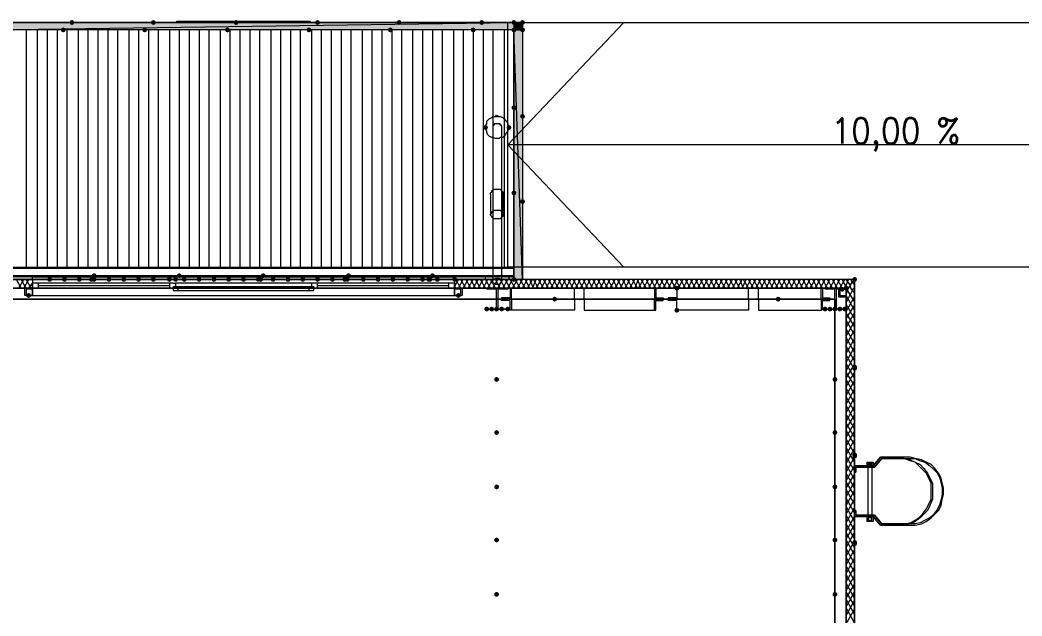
# Model space of a CAD drawing. Header units: millimetres. Extents: x 0 to 420, y 0 to 297.
# Drawn here: x 366.01 to 400.37, y 211.01 to 231.44 of the extents above; entities that cross this region are included whole.
import ezdxf

# ---------------------------------------------------------------- set-up
doc = ezdxf.new("R2010")
doc.units = ezdxf.units.MM
doc.styles.get("Standard").update_dxf_attribs({"font": 'STANDARD'})

msp = doc.modelspace()

# ---------------------------------------------------------------- hatches: boundary and pattern name
h = msp.add_hatch(color=7)
h.paths.add_polyline_path([(382.947333, 231.097667), (364.998, 231.097667), (382.947333, 231.351667)], flags=0)
h.paths.add_polyline_path([(364.998, 231.097667), (382.947333, 231.351667), (364.998, 231.351667)], flags=0)
for color, points in [(254, [(367.876667, 231.351667), (367.851796, 231.291871), (367.792, 231.267), (367.732204, 231.291871), (367.707333, 231.351667), (367.732204, 231.411462), (367.792, 231.436333), (367.851796, 231.411463)]), (254, [(370.670667, 231.351667), (370.645796, 231.291871), (370.586, 231.267), (370.526204, 231.291871), (370.501333, 231.351667), (370.526204, 231.411462), (370.586, 231.436333), (370.645796, 231.411463)]), (254, [(373.507, 231.351667), (373.482129, 231.291871), (373.422333, 231.267), (373.362538, 231.291871), (373.337667, 231.351667), (373.362537, 231.411462), (373.422333, 231.436333), (373.482129, 231.411463)]), (254, [(376.301, 231.351667), (376.276129, 231.291871), (376.216333, 231.267), (376.156538, 231.291871), (376.131667, 231.351667), (376.156537, 231.411462), (376.216333, 231.436333), (376.276129, 231.411463)]), (254, [(379.095, 231.351667), (379.070129, 231.291871), (379.010333, 231.267), (378.950538, 231.291871), (378.925667, 231.351667), (378.950537, 231.411462), (379.010333, 231.436333), (379.070129, 231.411463)]), (254, [(381.931333, 231.351667), (381.906462, 231.291871), (381.846667, 231.267), (381.786871, 231.291871), (381.762, 231.351667), (381.786871, 231.411462), (381.846667, 231.436333), (381.906462, 231.411463)]), (254, [(383.032, 231.351667), (383.007129, 231.291871), (382.947333, 231.267), (382.887538, 231.291871), (382.862667, 231.351667), (382.887537, 231.411462), (382.947333, 231.436333), (383.007129, 231.411463)]), (7, [(382.947333, 231.097667), (383.243667, 231.097667), (383.243667, 231.351667)]), (7, [(382.947333, 231.351667), (382.947333, 231.097667), (383.243667, 231.351667)]), (254, [(383.328333, 231.351667), (383.303463, 231.291871), (383.243667, 231.267), (383.183871, 231.291871), (383.159, 231.351667), (383.183871, 231.411462), (383.243667, 231.436333), (383.303462, 231.411463)]), (254, [(383.328333, 231.351667), (383.303463, 231.291871), (383.243667, 231.267), (383.183871, 231.291871), (383.159, 231.351667), (383.183871, 231.411462), (383.243667, 231.436333), (383.303462, 231.411463)]), (254, [(367.580333, 231.097667), (367.555462, 231.037871), (367.495667, 231.013), (367.435871, 231.037871), (367.411, 231.097667), (367.435871, 231.157462), (367.495667, 231.182333), (367.555462, 231.157463)]), (254, [(370.374333, 231.097667), (370.349462, 231.037871), (370.289667, 231.013), (370.229871, 231.037871), (370.205, 231.097667), (370.229871, 231.157462), (370.289667, 231.182333), (370.349462, 231.157463)]), (254, [(373.210667, 231.097667), (373.185796, 231.037871), (373.126, 231.013), (373.066204, 231.037871), (373.041333, 231.097667), (373.066204, 231.157462), (373.126, 231.182333), (373.185796, 231.157463)]), (254, [(376.004667, 231.097667), (375.979796, 231.037871), (375.92, 231.013), (375.860204, 231.037871), (375.835333, 231.097667), (375.860204, 231.157462), (375.92, 231.182333), (375.979796, 231.157463)]), (254, [(378.798667, 231.097667), (378.773796, 231.037871), (378.714, 231.013), (378.654204, 231.037871), (378.629333, 231.097667), (378.654204, 231.157462), (378.714, 231.182333), (378.773796, 231.157463)]), (254, [(381.635, 231.097667), (381.610129, 231.037871), (381.550333, 231.013), (381.490537, 231.037871), (381.465667, 231.097667), (381.490537, 231.157462), (381.550333, 231.182333), (381.610129, 231.157463)]), (254, [(383.032, 231.097667), (383.007129, 231.037871), (382.947333, 231.013), (382.887538, 231.037871), (382.862667, 231.097667), (382.887537, 231.157462), (382.947333, 231.182333), (383.007129, 231.157463)]), (254, [(383.032, 231.097667), (383.007129, 231.037871), (382.947333, 231.013), (382.887538, 231.037871), (382.862667, 231.097667), (382.887537, 231.157462), (382.947333, 231.182333), (383.007129, 231.157463)]), (254, [(383.032, 231.097667), (383.007129, 231.037871), (382.947333, 231.013), (382.887538, 231.037871), (382.862667, 231.097667), (382.887537, 231.157462), (382.947333, 231.182333), (383.007129, 231.157463)]), (254, [(383.328333, 231.097667), (383.303463, 231.037871), (383.243667, 231.013), (383.183871, 231.037871), (383.159, 231.097667), (383.183871, 231.157462), (383.243667, 231.182333), (383.303462, 231.157463)]), (254, [(383.328333, 231.097667), (383.303463, 231.037871), (383.243667, 231.013), (383.183871, 231.037871), (383.159, 231.097667), (383.183871, 231.157462), (383.243667, 231.182333), (383.303462, 231.157463)]), (254, [(383.328333, 231.097667), (383.303463, 231.037871), (383.243667, 231.013), (383.183871, 231.037871), (383.159, 231.097667), (383.183871, 231.157462), (383.243667, 231.182333), (383.303462, 231.157463)]), (254, [(383.032, 228.430667), (383.007129, 228.370871), (382.947333, 228.346), (382.887538, 228.370871), (382.862667, 228.430667), (382.887537, 228.490462), (382.947333, 228.515333), (383.007129, 228.490463)]), (254, [(383.328333, 228.134333), (383.303463, 228.074537), (383.243667, 228.049667), (383.183871, 228.074537), (383.159, 228.134333), (383.183871, 228.194129), (383.243667, 228.219), (383.303462, 228.194129)]), (7, [(382.058333, 227.753333), (382.033462, 227.693537), (381.973667, 227.668667), (381.913871, 227.693537), (381.889, 227.753333), (381.913871, 227.813129), (381.973667, 227.838), (382.033462, 227.813129)]), (7, [(382.862667, 227.753333), (382.837796, 227.693537), (382.778, 227.668667), (382.718204, 227.693537), (382.693333, 227.753333), (382.718204, 227.813129), (382.778, 227.838), (382.837796, 227.813129)]), (254, [(383.032, 225.509667), (383.007129, 225.449871), (382.947333, 225.425), (382.887538, 225.449871), (382.862667, 225.509667), (382.887537, 225.569462), (382.947333, 225.594333), (383.007129, 225.569463)]), (254, [(383.328333, 225.213333), (383.303463, 225.153537), (383.243667, 225.128667), (383.183871, 225.153537), (383.159, 225.213333), (383.183871, 225.273129), (383.243667, 225.298), (383.303462, 225.273129)]), (7, [(367.114667, 222.546333), (367.089796, 222.486537), (367.03, 222.461667), (366.970204, 222.486537), (366.945333, 222.546333), (366.970204, 222.606129), (367.03, 222.631), (367.089796, 222.606129)]), (7, [(367.622667, 222.546333), (367.597796, 222.486537), (367.538, 222.461667), (367.478204, 222.486537), (367.453333, 222.546333), (367.478204, 222.606129), (367.538, 222.631), (367.597796, 222.606129)]), (7, [(368.130667, 222.546333), (368.105796, 222.486537), (368.046, 222.461667), (367.986204, 222.486537), (367.961333, 222.546333), (367.986204, 222.606129), (368.046, 222.631), (368.105796, 222.606129)]), (254, [(368.554, 222.546333), (368.529129, 222.486537), (368.469333, 222.461667), (368.409537, 222.486537), (368.384667, 222.546333), (368.409537, 222.606129), (368.469333, 222.631), (368.529129, 222.606129)]), (254, [(368.554, 222.546333), (368.529129, 222.486537), (368.469333, 222.461667), (368.409537, 222.486537), (368.384667, 222.546333), (368.409537, 222.606129), (368.469333, 222.631), (368.529129, 222.606129)]), (254, [(368.554, 222.546333), (368.529129, 222.486537), (368.469333, 222.461667), (368.409537, 222.486537), (368.384667, 222.546333), (368.409537, 222.606129), (368.469333, 222.631), (368.529129, 222.606129)]), (254, [(368.638667, 222.673333), (368.613796, 222.613537), (368.554, 222.588667), (368.494204, 222.613537), (368.469333, 222.673333), (368.494204, 222.733129), (368.554, 222.758), (368.613796, 222.733129)]), (7, [(368.638667, 222.546333), (368.613796, 222.486537), (368.554, 222.461667), (368.494204, 222.486537), (368.469333, 222.546333), (368.494204, 222.606129), (368.554, 222.631), (368.613796, 222.606129)]), (7, [(369.146667, 222.546333), (369.121796, 222.486537), (369.062, 222.461667), (369.002204, 222.486537), (368.977333, 222.546333), (369.002204, 222.606129), (369.062, 222.631), (369.121796, 222.606129)]), (7, [(369.654667, 222.546333), (369.629796, 222.486537), (369.57, 222.461667), (369.510204, 222.486537), (369.485333, 222.546333), (369.510204, 222.606129), (369.57, 222.631), (369.629796, 222.606129)]), (7, [(370.162667, 222.546333), (370.137796, 222.486537), (370.078, 222.461667), (370.018204, 222.486537), (369.993333, 222.546333), (370.018204, 222.606129), (370.078, 222.631), (370.137796, 222.606129)]), (7, [(370.670667, 222.546333), (370.645796, 222.486537), (370.586, 222.461667), (370.526204, 222.486537), (370.501333, 222.546333), (370.526204, 222.606129), (370.586, 222.631), (370.645796, 222.606129)]), (7, [(371.221, 222.546333), (371.196129, 222.486537), (371.136333, 222.461667), (371.076537, 222.486537), (371.051667, 222.546333), (371.076537, 222.606129), (371.136333, 222.631), (371.196129, 222.606129)]), (254, [(371.432667, 222.546333), (371.407796, 222.486537), (371.348, 222.461667), (371.288204, 222.486537), (371.263333, 222.546333), (371.288204, 222.606129), (371.348, 222.631), (371.407796, 222.606129)]), (254, [(371.432667, 222.546333), (371.407796, 222.486537), (371.348, 222.461667), (371.288204, 222.486537), (371.263333, 222.546333), (371.288204, 222.606129), (371.348, 222.631), (371.407796, 222.606129)]), (254, [(371.432667, 222.546333), (371.407796, 222.486537), (371.348, 222.461667), (371.288204, 222.486537), (371.263333, 222.546333), (371.288204, 222.606129), (371.348, 222.631), (371.407796, 222.606129)]), (254, [(371.559667, 222.673333), (371.534796, 222.613537), (371.475, 222.588667), (371.415204, 222.613537), (371.390333, 222.673333), (371.415204, 222.733129), (371.475, 222.758), (371.534796, 222.733129)]), (7, [(371.729, 222.546333), (371.704129, 222.486537), (371.644333, 222.461667), (371.584538, 222.486537), (371.559667, 222.546333), (371.584537, 222.606129), (371.644333, 222.631), (371.704129, 222.606129)]), (7, [(372.237, 222.546333), (372.212129, 222.486537), (372.152333, 222.461667), (372.092538, 222.486537), (372.067667, 222.546333), (372.092537, 222.606129), (372.152333, 222.631), (372.212129, 222.606129)]), (7, [(372.745, 222.546333), (372.720129, 222.486537), (372.660333, 222.461667), (372.600537, 222.486537), (372.575667, 222.546333), (372.600537, 222.606129), (372.660333, 222.631), (372.720129, 222.606129)]), (7, [(373.253, 222.546333), (373.228129, 222.486537), (373.168333, 222.461667), (373.108538, 222.486537), (373.083667, 222.546333), (373.108537, 222.606129), (373.168333, 222.631), (373.228129, 222.606129)]), (7, [(373.761, 222.546333), (373.736129, 222.486537), (373.676333, 222.461667), (373.616537, 222.486537), (373.591667, 222.546333), (373.616537, 222.606129), (373.676333, 222.631), (373.736129, 222.606129)]), (7, [(374.269, 222.546333), (374.244129, 222.486537), (374.184333, 222.461667), (374.124537, 222.486537), (374.099667, 222.546333), (374.124537, 222.606129), (374.184333, 222.631), (374.244129, 222.606129)]), (254, [(374.353667, 222.546333), (374.328796, 222.486537), (374.269, 222.461667), (374.209204, 222.486537), (374.184333, 222.546333), (374.209204, 222.606129), (374.269, 222.631), (374.328796, 222.606129)]), (254, [(374.353667, 222.546333), (374.328796, 222.486537), (374.269, 222.461667), (374.209204, 222.486537), (374.184333, 222.546333), (374.209204, 222.606129), (374.269, 222.631), (374.328796, 222.606129)]), (254, [(374.353667, 222.546333), (374.328796, 222.486537), (374.269, 222.461667), (374.209204, 222.486537), (374.184333, 222.546333), (374.209204, 222.606129), (374.269, 222.631), (374.328796, 222.606129)]), (254, [(374.438333, 222.673333), (374.413462, 222.613537), (374.353667, 222.588667), (374.293871, 222.613537), (374.269, 222.673333), (374.293871, 222.733129), (374.353667, 222.758), (374.413462, 222.733129)]), (7, [(374.777, 222.546333), (374.752129, 222.486537), (374.692333, 222.461667), (374.632538, 222.486537), (374.607667, 222.546333), (374.632537, 222.606129), (374.692333, 222.631), (374.752129, 222.606129)]), (7, [(375.285, 222.546333), (375.260129, 222.486537), (375.200333, 222.461667), (375.140538, 222.486537), (375.115667, 222.546333), (375.140537, 222.606129), (375.200333, 222.631), (375.260129, 222.606129)]), (7, [(375.793, 222.546333), (375.768129, 222.486537), (375.708333, 222.461667), (375.648537, 222.486537), (375.623667, 222.546333), (375.648537, 222.606129), (375.708333, 222.631), (375.768129, 222.606129)]), (7, [(376.301, 222.546333), (376.276129, 222.486537), (376.216333, 222.461667), (376.156538, 222.486537), (376.131667, 222.546333), (376.156537, 222.606129), (376.216333, 222.631), (376.276129, 222.606129)]), (7, [(376.809, 222.546333), (376.784129, 222.486537), (376.724333, 222.461667), (376.664537, 222.486537), (376.639667, 222.546333), (376.664537, 222.606129), (376.724333, 222.631), (376.784129, 222.606129)]), (254, [(377.232333, 222.546333), (377.207462, 222.486537), (377.147667, 222.461667), (377.087871, 222.486537), (377.063, 222.546333), (377.087871, 222.606129), (377.147667, 222.631), (377.207462, 222.606129)]), (254, [(377.232333, 222.546333), (377.207462, 222.486537), (377.147667, 222.461667), (377.087871, 222.486537), (377.063, 222.546333), (377.087871, 222.606129), (377.147667, 222.631), (377.207462, 222.606129)]), (254, [(377.232333, 222.546333), (377.207462, 222.486537), (377.147667, 222.461667), (377.087871, 222.486537), (377.063, 222.546333), (377.087871, 222.606129), (377.147667, 222.631), (377.207462, 222.606129)]), (7, [(377.317, 222.546333), (377.292129, 222.486537), (377.232333, 222.461667), (377.172537, 222.486537), (377.147667, 222.546333), (377.172537, 222.606129), (377.232333, 222.631), (377.292129, 222.606129)]), (254, [(377.359333, 222.673333), (377.334462, 222.613537), (377.274667, 222.588667), (377.214871, 222.613537), (377.19, 222.673333), (377.214871, 222.733129), (377.274667, 222.758), (377.334462, 222.733129)]), (7, [(377.867333, 222.546333), (377.842462, 222.486537), (377.782667, 222.461667), (377.722871, 222.486537), (377.698, 222.546333), (377.722871, 222.606129), (377.782667, 222.631), (377.842462, 222.606129)]), (7, [(378.375333, 222.546333), (378.350462, 222.486537), (378.290667, 222.461667), (378.230871, 222.486537), (378.206, 222.546333), (378.230871, 222.606129), (378.290667, 222.631), (378.350462, 222.606129)]), (7, [(378.883333, 222.546333), (378.858462, 222.486537), (378.798667, 222.461667), (378.738871, 222.486537), (378.714, 222.546333), (378.738871, 222.606129), (378.798667, 222.631), (378.858462, 222.606129)]), (7, [(379.391333, 222.546333), (379.366463, 222.486537), (379.306667, 222.461667), (379.246871, 222.486537), (379.222, 222.546333), (379.246871, 222.606129), (379.306667, 222.631), (379.366462, 222.606129)]), (7, [(379.899333, 222.546333), (379.874462, 222.486537), (379.814667, 222.461667), (379.754871, 222.486537), (379.73, 222.546333), (379.754871, 222.606129), (379.814667, 222.631), (379.874462, 222.606129)]), (254, [(380.111, 222.546333), (380.086129, 222.486537), (380.026333, 222.461667), (379.966537, 222.486537), (379.941667, 222.546333), (379.966537, 222.606129), (380.026333, 222.631), (380.086129, 222.606129)]), (254, [(380.111, 222.546333), (380.086129, 222.486537), (380.026333, 222.461667), (379.966537, 222.486537), (379.941667, 222.546333), (379.966537, 222.606129), (380.026333, 222.631), (380.086129, 222.606129)]), (254, [(380.153333, 222.546333), (380.128462, 222.486537), (380.068667, 222.461667), (380.008871, 222.486537), (379.984, 222.546333), (380.008871, 222.606129), (380.068667, 222.631), (380.128462, 222.606129)]), (254, [(380.238, 222.673333), (380.213129, 222.613537), (380.153333, 222.588667), (380.093538, 222.613537), (380.068667, 222.673333), (380.093537, 222.733129), (380.153333, 222.758), (380.213129, 222.733129)]), (7, [(380.407333, 222.546333), (380.382462, 222.486537), (380.322667, 222.461667), (380.262871, 222.486537), (380.238, 222.546333), (380.262871, 222.606129), (380.322667, 222.631), (380.382462, 222.606129)]), (7, [(381, 222.546333), (380.975129, 222.486537), (380.915333, 222.461667), (380.855537, 222.486537), (380.830667, 222.546333), (380.855537, 222.606129), (380.915333, 222.631), (380.975129, 222.606129)]), (254, [(383.032, 222.546333), (383.007129, 222.486537), (382.947333, 222.461667), (382.887538, 222.486537), (382.862667, 222.546333), (382.887537, 222.606129), (382.947333, 222.631), (383.007129, 222.606129)]), (254, [(383.032, 222.546333), (383.007129, 222.486537), (382.947333, 222.461667), (382.887538, 222.486537), (382.862667, 222.546333), (382.887537, 222.606129), (382.947333, 222.631), (383.007129, 222.606129)]), (254, [(383.032, 222.546333), (383.007129, 222.486537), (382.947333, 222.461667), (382.887538, 222.486537), (382.862667, 222.546333), (382.887537, 222.606129), (382.947333, 222.631), (383.007129, 222.606129)]), (254, [(383.032, 222.546333), (383.007129, 222.486537), (382.947333, 222.461667), (382.887538, 222.486537), (382.862667, 222.546333), (382.887537, 222.606129), (382.947333, 222.631), (383.007129, 222.606129)]), (254, [(383.032, 222.546333), (383.007129, 222.486537), (382.947333, 222.461667), (382.887538, 222.486537), (382.862667, 222.546333), (382.887537, 222.606129), (382.947333, 222.631), (383.007129, 222.606129)]), (254, [(394.716, 222.546333), (394.691129, 222.486537), (394.631333, 222.461667), (394.571537, 222.486537), (394.546667, 222.546333), (394.571537, 222.606129), (394.631333, 222.631), (394.691129, 222.606129)]), (7, [(388.62, 222.25), (388.595129, 222.190204), (388.535333, 222.165333), (388.475537, 222.190204), (388.450667, 222.25), (388.475537, 222.309796), (388.535333, 222.334667), (388.595129, 222.309796)]), (7, [(394.292667, 222.207667), (394.267796, 222.147871), (394.208, 222.123), (394.148204, 222.147871), (394.123333, 222.207667), (394.148204, 222.267462), (394.208, 222.292333), (394.267796, 222.267463)]), (7, [(394.419667, 222.25), (394.394796, 222.190204), (394.335, 222.165333), (394.275204, 222.190204), (394.250333, 222.25), (394.275204, 222.309796), (394.335, 222.334667), (394.394796, 222.309796)]), (7, [(366.395, 221.996), (366.370129, 221.936204), (366.310333, 221.911333), (366.250538, 221.936204), (366.225667, 221.996), (366.250537, 222.055796), (366.310333, 222.080667), (366.370129, 222.055796)]), (7, [(381.127, 221.996), (381.102129, 221.936204), (381.042333, 221.911333), (380.982538, 221.936204), (380.957667, 221.996), (380.982537, 222.055796), (381.042333, 222.080667), (381.102129, 222.055796)]), (7, [(384.429, 221.869), (384.404129, 221.809204), (384.344333, 221.784333), (384.284537, 221.809204), (384.259667, 221.869), (384.284537, 221.928796), (384.344333, 221.953667), (384.404129, 221.928796)]), (7, [(392.091333, 221.869), (392.066462, 221.809204), (392.006667, 221.784333), (391.946871, 221.809204), (391.922, 221.869), (391.946871, 221.928796), (392.006667, 221.953667), (392.066462, 221.928796)]), (7, [(382.100667, 221.530333), (382.075796, 221.470537), (382.016, 221.445667), (381.956204, 221.470537), (381.931333, 221.530333), (381.956204, 221.590129), (382.016, 221.615), (382.075796, 221.590129)]), (7, [(382.27, 221.530333), (382.245129, 221.470537), (382.185333, 221.445667), (382.125538, 221.470537), (382.100667, 221.530333), (382.125537, 221.590129), (382.185333, 221.615), (382.245129, 221.590129)]), (7, [(382.439333, 221.530333), (382.414462, 221.470537), (382.354667, 221.445667), (382.294871, 221.470537), (382.27, 221.530333), (382.294871, 221.590129), (382.354667, 221.615), (382.414462, 221.590129)]), (7, [(382.608667, 221.530333), (382.583796, 221.470537), (382.524, 221.445667), (382.464204, 221.470537), (382.439333, 221.530333), (382.464204, 221.590129), (382.524, 221.615), (382.583796, 221.590129)]), (7, [(382.820333, 221.530333), (382.795462, 221.470537), (382.735667, 221.445667), (382.675871, 221.470537), (382.651, 221.530333), (382.675871, 221.590129), (382.735667, 221.615), (382.795462, 221.590129)]), (7, [(393.7, 221.530333), (393.675129, 221.470537), (393.615333, 221.445667), (393.555538, 221.470537), (393.530667, 221.530333), (393.555537, 221.590129), (393.615333, 221.615), (393.675129, 221.590129)]), (7, [(393.7, 221.530333), (393.675129, 221.470537), (393.615333, 221.445667), (393.555538, 221.470537), (393.530667, 221.530333), (393.555537, 221.590129), (393.615333, 221.615), (393.675129, 221.590129)]), (7, [(393.869333, 221.530333), (393.844462, 221.470537), (393.784667, 221.445667), (393.724871, 221.470537), (393.7, 221.530333), (393.724871, 221.590129), (393.784667, 221.615), (393.844462, 221.590129)]), (7, [(393.869333, 221.530333), (393.844462, 221.470537), (393.784667, 221.445667), (393.724871, 221.470537), (393.7, 221.530333), (393.724871, 221.590129), (393.784667, 221.615), (393.844462, 221.590129)]), (7, [(394.038667, 221.530333), (394.013796, 221.470537), (393.954, 221.445667), (393.894204, 221.470537), (393.869333, 221.530333), (393.894204, 221.590129), (393.954, 221.615), (394.013796, 221.590129)]), (7, [(394.208, 221.530333), (394.183129, 221.470537), (394.123333, 221.445667), (394.063538, 221.470537), (394.038667, 221.530333), (394.063537, 221.590129), (394.123333, 221.615), (394.183129, 221.590129)]), (7, [(394.208, 221.530333), (394.183129, 221.470537), (394.123333, 221.445667), (394.063538, 221.470537), (394.038667, 221.530333), (394.063537, 221.590129), (394.123333, 221.615), (394.183129, 221.590129)]), (7, [(394.377333, 221.530333), (394.352462, 221.470537), (394.292667, 221.445667), (394.232871, 221.470537), (394.208, 221.530333), (394.232871, 221.590129), (394.292667, 221.615), (394.352462, 221.590129)]), (7, [(394.377333, 221.530333), (394.352462, 221.470537), (394.292667, 221.445667), (394.232871, 221.470537), (394.208, 221.530333), (394.232871, 221.590129), (394.292667, 221.615), (394.352462, 221.590129)]), (7, [(388.62, 221.488), (388.595129, 221.428204), (388.535333, 221.403333), (388.475537, 221.428204), (388.450667, 221.488), (388.475537, 221.547796), (388.535333, 221.572667), (388.595129, 221.547796)]), (254, [(394.716, 219.540667), (394.691129, 219.480871), (394.631333, 219.456), (394.571537, 219.480871), (394.546667, 219.540667), (394.571537, 219.600462), (394.631333, 219.625333), (394.691129, 219.600463)]), (254, [(394.716, 219.498333), (394.691129, 219.438538), (394.631333, 219.413667), (394.571537, 219.438538), (394.546667, 219.498333), (394.571537, 219.558129), (394.631333, 219.583), (394.691129, 219.558129)]), (7, [(382.439333, 219.117333), (382.414462, 219.057537), (382.354667, 219.032667), (382.294871, 219.057537), (382.27, 219.117333), (382.294871, 219.177129), (382.354667, 219.202), (382.414462, 219.177129)]), (7, [(394.038667, 219.117333), (394.013796, 219.057537), (393.954, 219.032667), (393.894204, 219.057537), (393.869333, 219.117333), (393.894204, 219.177129), (393.954, 219.202), (394.013796, 219.177129)]), (7, [(382.439333, 217.297), (382.414462, 217.237204), (382.354667, 217.212333), (382.294871, 217.237204), (382.27, 217.297), (382.294871, 217.356796), (382.354667, 217.381667), (382.414462, 217.356796)]), (7, [(394.038667, 217.297), (394.013796, 217.237204), (393.954, 217.212333), (393.894204, 217.237204), (393.869333, 217.297), (393.894204, 217.356796), (393.954, 217.381667), (394.013796, 217.356796)]), (254, [(394.716, 216.535), (394.691129, 216.475204), (394.631333, 216.450333), (394.571537, 216.475204), (394.546667, 216.535), (394.571537, 216.594796), (394.631333, 216.619667), (394.691129, 216.594796)]), (254, [(394.716, 216.492667), (394.691129, 216.432871), (394.631333, 216.408), (394.571537, 216.432871), (394.546667, 216.492667), (394.571537, 216.552462), (394.631333, 216.577333), (394.691129, 216.552463)]), (7, [(382.439333, 215.434333), (382.414462, 215.374537), (382.354667, 215.349667), (382.294871, 215.374537), (382.27, 215.434333), (382.294871, 215.494129), (382.354667, 215.519), (382.414462, 215.494129)]), (7, [(394.038667, 215.434333), (394.013796, 215.374537), (393.954, 215.349667), (393.894204, 215.374537), (393.869333, 215.434333), (393.894204, 215.494129), (393.954, 215.519), (394.013796, 215.494129)]), (7, [(382.439333, 213.614), (382.414462, 213.554204), (382.354667, 213.529333), (382.294871, 213.554204), (382.27, 213.614), (382.294871, 213.673796), (382.354667, 213.698667), (382.414462, 213.673796)]), (7, [(394.038667, 213.614), (394.013796, 213.554204), (393.954, 213.529333), (393.894204, 213.554204), (393.869333, 213.614), (393.894204, 213.673796), (393.954, 213.698667), (394.013796, 213.673796)]), (254, [(394.716, 213.529333), (394.691129, 213.469538), (394.631333, 213.444667), (394.571537, 213.469538), (394.546667, 213.529333), (394.571537, 213.589129), (394.631333, 213.614), (394.691129, 213.589129)]), (254, [(394.716, 213.487), (394.691129, 213.427204), (394.631333, 213.402333), (394.571537, 213.427204), (394.546667, 213.487), (394.571537, 213.546796), (394.631333, 213.571667), (394.691129, 213.546796)]), (7, [(382.439333, 211.751333), (382.414462, 211.691537), (382.354667, 211.666667), (382.294871, 211.691537), (382.27, 211.751333), (382.294871, 211.811129), (382.354667, 211.836), (382.414462, 211.811129)]), (7, [(394.038667, 211.751333), (394.013796, 211.691537), (393.954, 211.666667), (393.894204, 211.691537), (393.869333, 211.751333), (393.894204, 211.811129), (393.954, 211.836), (394.013796, 211.811129)])]:
    msp.add_hatch(color=color).paths.add_polyline_path(points, flags=0)
h = msp.add_hatch(color=7)
h.paths.add_polyline_path([(383.243667, 231.097667), (383.243667, 222.546333), (382.947333, 231.097667)], flags=0)
h.paths.add_polyline_path([(383.243667, 222.546333), (382.947333, 231.097667), (382.947333, 222.546333)], flags=0)
h = msp.add_hatch(color=7)
h.paths.add_polyline_path([(120.904, 222.673333), (382.947333, 222.673333), (120.904, 222.546333)], flags=0)
h.paths.add_polyline_path([(382.947333, 222.673333), (120.904, 222.546333), (382.947333, 222.546333)], flags=0)
h = msp.add_hatch(color=7)
h.paths.add_polyline_path([(394.631333, 222.546333), (394.631333, 204.512333)], flags=0)
h.paths.add_polyline_path([(394.631333, 204.512333), (394.631333, 222.546333)], flags=0)

# ---------------------------------------------------------------- linework, layer by layer
at = {"color": 7, "lineweight": 0}
for points in [[(382.947333, 231.351667), (364.998, 231.351667)], [(371.390333, 231.351667), (371.390333, 231.394), (375.962333, 231.394)], [(408.813, 222.969667), (382.735667, 222.969667), (382.735667, 231.351667), (408.813, 231.351667)], [(382.735667, 227.160667), (386.715, 231.351667)], [(382.947333, 231.097667), (382.947333, 222.546333)], [(381.973667, 227.753333), (381.973667, 227.838), (382.016, 227.880333), (382.016, 227.965), (382.058333, 228.007333), (382.100667, 228.049667), (382.185333, 228.092), (382.227667, 228.134333), (382.312333, 228.134333), (382.354667, 228.176667), (382.439333, 228.134333), (382.481667, 228.134333), (382.566333, 228.092), (382.608667, 228.049667), (382.651, 228.007333), (382.693333, 227.965), (382.735667, 227.880333), (382.735667, 227.838), (382.778, 227.753333)], [(382.524, 227.795667), (382.524, 227.838), (382.481667, 227.838), (382.481667, 227.880333), (382.439333, 227.880333), (382.397, 227.880333), (382.354667, 227.880333), (382.312333, 227.880333), (382.27, 227.880333), (382.27, 227.838), (382.227667, 227.838), (382.227667, 227.795667)], [(382.227667, 227.795667), (382.227667, 222.504)], [(382.524, 227.795667), (382.524, 222.504)], [(408.813, 227.160667), (382.735667, 227.160667), (386.715, 222.969667)], [(382.143, 225.467333), (382.143, 225.509667), (382.185333, 225.552), (382.185333, 225.594333), (382.227667, 225.594333), (382.27, 225.636667), (382.312333, 225.636667), (382.354667, 225.636667), (382.397, 225.636667), (382.439333, 225.636667), (382.481667, 225.636667), (382.524, 225.594333), (382.566333, 225.552), (382.566333, 225.509667), (382.566333, 225.467333)], [(382.143, 225.467333), (382.143, 224.747667)], [(382.566333, 225.467333), (382.566333, 224.747667)], [(366.437333, 222.546333), (366.437333, 222.631), (380.915333, 222.631), (380.915333, 222.546333)], [(382.778, 222.631), (382.735667, 222.631), (382.693333, 222.631), (382.651, 222.631), (382.608667, 222.631), (382.566333, 222.631), (382.481667, 222.631), (382.439333, 222.631), (382.354667, 222.631), (382.312333, 222.631), (382.227667, 222.631), (382.185333, 222.631), (382.100667, 222.631), (382.058333, 222.631), (382.016, 222.631), (381.973667, 222.631)], [(382.778, 222.631), (382.778, 222.546333), (382.735667, 222.546333), (382.693333, 222.546333), (382.651, 222.546333), (382.608667, 222.546333), (382.566333, 222.546333), (382.481667, 222.546333), (382.439333, 222.546333), (382.354667, 222.546333), (382.312333, 222.546333), (382.227667, 222.546333), (382.185333, 222.546333), (382.100667, 222.546333), (382.058333, 222.546333), (382.016, 222.546333), (381.973667, 222.546333), (381.973667, 222.631)], [(120.904, 222.546333), (382.947333, 222.546333), (120.904, 222.546333), (382.947333, 222.546333)], [(120.904, 222.546333), (382.947333, 222.546333)], [(120.904, 222.546333), (382.947333, 222.546333)], [(366.437333, 222.546333), (363.516333, 222.546333)], [(366.056333, 222.25), (365.887, 222.546333)], [(365.971667, 222.25), (366.141, 222.546333)], [(366.225667, 222.25), (366.056333, 222.546333)], [(366.141, 222.25), (366.310333, 222.546333)], [(366.395, 222.25), (366.225667, 222.546333)], [(366.310333, 222.25), (366.437333, 222.419333)], [(366.437333, 222.504), (366.395, 222.546333)], [(366.437333, 222.546333), (366.437333, 222.419333), (366.437333, 222.25)], [(366.437333, 222.546333), (366.437333, 222.419333)], [(366.437333, 222.25), (366.649, 222.25), (366.649, 222.419333), (366.437333, 222.419333)], [(371.136333, 222.419333), (366.649, 222.419333)], [(366.649, 222.334667), (371.136333, 222.334667)], [(371.263333, 222.419333), (371.136333, 222.419333), (371.136333, 222.25), (371.263333, 222.25)], [(371.263333, 222.419333), (371.348, 222.419333), (371.348, 222.292333), (371.263333, 222.292333), (371.263333, 222.25)], [(376.004667, 222.419333), (371.348, 222.419333)], [(375.92, 222.292333), (371.432667, 222.292333)], [(376.089333, 222.419333), (376.004667, 222.419333), (376.004667, 222.292333), (376.089333, 222.292333), (376.089333, 222.25)], [(376.089333, 222.25), (376.216333, 222.25), (376.216333, 222.419333), (376.089333, 222.419333)], [(380.703667, 222.419333), (376.216333, 222.419333)], [(376.216333, 222.334667), (380.703667, 222.334667)], [(380.915333, 222.419333), (380.703667, 222.419333), (380.703667, 222.25), (380.915333, 222.25)], [(380.915333, 222.292333), (381.042333, 222.546333)], [(380.915333, 222.546333), (380.915333, 222.419333), (380.915333, 222.25)], [(380.915333, 222.546333), (380.915333, 222.419333)], [(394.335, 222.546333), (380.915333, 222.546333)], [(380.957667, 222.25), (380.915333, 222.334667)], [(381.127, 222.25), (380.957667, 222.546333)], [(381.042333, 222.25), (381.211667, 222.546333)], [(381.296333, 222.25), (381.127, 222.546333)], [(381.211667, 222.25), (381.381, 222.546333)], [(381.465667, 222.25), (381.296333, 222.546333)], [(381.381, 222.25), (381.550333, 222.546333)], [(381.635, 222.25), (381.465667, 222.546333)], [(381.550333, 222.25), (381.719667, 222.546333)], [(381.804333, 222.25), (381.635, 222.546333)], [(381.719667, 222.25), (381.889, 222.546333)], [(381.973667, 222.25), (381.804333, 222.546333)], [(381.889, 222.25), (382.058333, 222.546333)], [(382.143, 222.25), (381.973667, 222.546333)], [(382.058333, 222.25), (382.227667, 222.546333)], [(382.312333, 222.25), (382.143, 222.546333)], [(382.227667, 222.25), (382.397, 222.546333)], [(382.481667, 222.25), (382.312333, 222.546333)], [(382.397, 222.25), (382.566333, 222.546333)], [(382.651, 222.25), (382.481667, 222.546333)], [(382.566333, 222.25), (382.735667, 222.546333)], [(382.820333, 222.25), (382.651, 222.546333)], [(382.735667, 222.25), (382.905, 222.546333)], [(382.989667, 222.25), (382.820333, 222.546333)], [(382.905, 222.25), (383.074333, 222.546333)], [(383.159, 222.25), (382.989667, 222.546333)], [(383.074333, 222.25), (383.243667, 222.546333)], [(383.328333, 222.25), (383.159, 222.546333)], [(383.243667, 222.25), (383.413, 222.546333)], [(383.497667, 222.25), (383.328333, 222.546333)], [(383.413, 222.25), (383.582333, 222.546333)], [(383.624667, 222.25), (383.497667, 222.546333)], [(383.582333, 222.25), (383.709333, 222.546333)], [(383.794, 222.25), (383.624667, 222.546333)], [(383.709333, 222.25), (383.878667, 222.546333)], [(383.963333, 222.25), (383.794, 222.546333)], [(383.878667, 222.25), (384.048, 222.546333)], [(384.132667, 222.25), (383.963333, 222.546333)], [(384.048, 222.25), (384.217333, 222.546333)], [(384.302, 222.25), (384.132667, 222.546333)], [(384.217333, 222.25), (384.386667, 222.546333)], [(384.471333, 222.25), (384.302, 222.546333)], [(384.386667, 222.25), (384.556, 222.546333)], [(384.640667, 222.25), (384.471333, 222.546333)], [(384.556, 222.25), (384.725333, 222.546333)], [(384.81, 222.25), (384.640667, 222.546333)], [(384.725333, 222.25), (384.894667, 222.546333)], [(384.979333, 222.25), (384.81, 222.546333)], [(384.894667, 222.25), (385.064, 222.546333)], [(385.148667, 222.25), (384.979333, 222.546333)], [(385.064, 222.25), (385.233333, 222.546333)], [(385.318, 222.25), (385.148667, 222.546333)], [(385.233333, 222.25), (385.402667, 222.546333)], [(385.487333, 222.25), (385.318, 222.546333)], [(385.402667, 222.25), (385.572, 222.546333)], [(385.656667, 222.25), (385.487333, 222.546333)], [(385.572, 222.25), (385.741333, 222.546333)], [(385.826, 222.25), (385.656667, 222.546333)], [(385.741333, 222.25), (385.910667, 222.546333)], [(385.995333, 222.25), (385.826, 222.546333)], [(385.910667, 222.25), (386.08, 222.546333)], [(386.164667, 222.25), (385.995333, 222.546333)], [(386.08, 222.25), (386.249333, 222.546333)], [(386.334, 222.25), (386.164667, 222.546333)], [(386.249333, 222.25), (386.418667, 222.546333)], [(386.503333, 222.25), (386.334, 222.546333)], [(386.418667, 222.25), (386.588, 222.546333)], [(386.672667, 222.25), (386.503333, 222.546333)], [(386.588, 222.25), (386.757333, 222.546333)], [(386.842, 222.25), (386.672667, 222.546333)], [(386.757333, 222.25), (386.926667, 222.546333)], [(387.011333, 222.25), (386.842, 222.546333)], [(386.926667, 222.25), (387.096, 222.546333)], [(387.180667, 222.25), (387.011333, 222.546333)], [(387.096, 222.25), (387.223, 222.546333)], [(387.307667, 222.25), (387.180667, 222.546333)], [(387.223, 222.25), (387.392333, 222.546333)], [(387.477, 222.25), (387.307667, 222.546333)], [(387.392333, 222.25), (387.561667, 222.546333)], [(387.646333, 222.25), (387.477, 222.546333)], [(387.561667, 222.25), (387.731, 222.546333)], [(387.815667, 222.25), (387.646333, 222.546333)], [(387.731, 222.25), (387.900333, 222.546333)], [(387.985, 222.25), (387.815667, 222.546333)], [(387.900333, 222.25), (388.069667, 222.546333)], [(388.154333, 222.25), (387.985, 222.546333)], [(388.069667, 222.25), (388.239, 222.546333)], [(388.323667, 222.25), (388.154333, 222.546333)], [(388.239, 222.25), (388.408333, 222.546333)], [(388.493, 222.25), (388.323667, 222.546333)], [(388.408333, 222.25), (388.577667, 222.546333)], [(388.662333, 222.25), (388.493, 222.546333)], [(388.577667, 222.25), (388.747, 222.546333)], [(388.831667, 222.25), (388.662333, 222.546333)], [(388.747, 222.25), (388.916333, 222.546333)], [(389.001, 222.25), (388.831667, 222.546333)], [(388.916333, 222.25), (389.085667, 222.546333)], [(389.170333, 222.25), (389.001, 222.546333)], [(389.085667, 222.25), (389.255, 222.546333)], [(389.339667, 222.25), (389.170333, 222.546333)], [(389.255, 222.25), (389.424333, 222.546333)], [(389.509, 222.25), (389.339667, 222.546333)], [(389.424333, 222.25), (389.593667, 222.546333)], [(389.678333, 222.25), (389.509, 222.546333)], [(389.593667, 222.25), (389.763, 222.546333)], [(389.847667, 222.25), (389.678333, 222.546333)], [(389.763, 222.25), (389.932333, 222.546333)], [(390.017, 222.25), (389.847667, 222.546333)], [(389.932333, 222.25), (390.101667, 222.546333)], [(390.186333, 222.25), (390.017, 222.546333)], [(390.101667, 222.25), (390.271, 222.546333)], [(390.355667, 222.25), (390.186333, 222.546333)], [(390.271, 222.25), (390.440333, 222.546333)], [(390.525, 222.25), (390.355667, 222.546333)], [(390.440333, 222.25), (390.609667, 222.546333)], [(390.694333, 222.25), (390.525, 222.546333)], [(390.609667, 222.25), (390.779, 222.546333)], [(390.821333, 222.25), (390.694333, 222.546333)], [(390.779, 222.25), (390.906, 222.546333)], [(390.990667, 222.25), (390.821333, 222.546333)], [(390.906, 222.25), (391.075333, 222.546333)], [(391.16, 222.25), (390.990667, 222.546333)], [(391.075333, 222.25), (391.244667, 222.546333)], [(391.329333, 222.25), (391.16, 222.546333)], [(391.244667, 222.25), (391.414, 222.546333)], [(391.498667, 222.25), (391.329333, 222.546333)], [(391.414, 222.25), (391.583333, 222.546333)], [(391.668, 222.25), (391.498667, 222.546333)], [(391.583333, 222.25), (391.752667, 222.546333)], [(391.837333, 222.25), (391.668, 222.546333)], [(391.752667, 222.25), (391.922, 222.546333)], [(392.006667, 222.25), (391.837333, 222.546333)], [(391.922, 222.25), (392.091333, 222.546333)], [(392.176, 222.25), (392.006667, 222.546333)], [(392.091333, 222.25), (392.260667, 222.546333)], [(392.345333, 222.25), (392.176, 222.546333)], [(392.260667, 222.25), (392.43, 222.546333)], [(392.514667, 222.25), (392.345333, 222.546333)], [(392.43, 222.25), (392.599333, 222.546333)], [(392.684, 222.25), (392.514667, 222.546333)], [(392.599333, 222.25), (392.768667, 222.546333)], [(392.853333, 222.25), (392.684, 222.546333)], [(392.768667, 222.25), (392.938, 222.546333)], [(393.022667, 222.25), (392.853333, 222.546333)], [(392.938, 222.25), (393.107333, 222.546333)], [(393.192, 222.25), (393.022667, 222.546333)], [(393.107333, 222.25), (393.276667, 222.546333)], [(393.361333, 222.25), (393.192, 222.546333)], [(393.276667, 222.25), (393.446, 222.546333)], [(393.530667, 222.25), (393.361333, 222.546333)], [(393.446, 222.25), (393.615333, 222.546333)], [(393.7, 222.25), (393.530667, 222.546333)], [(393.615333, 222.25), (393.784667, 222.546333)], [(393.869333, 222.25), (393.7, 222.546333)], [(393.784667, 222.25), (393.954, 222.546333)], [(394.038667, 222.25), (393.869333, 222.546333)], [(393.954, 222.25), (394.123333, 222.546333)], [(394.208, 222.25), (394.038667, 222.546333)], [(394.123333, 222.25), (394.292667, 222.546333)], [(394.335, 222.292333), (394.208, 222.546333)], [(394.292667, 222.25), (394.335, 222.334667)], [(394.335, 222.334667), (394.419667, 222.546333)], [(394.462, 222.377), (394.335, 222.546333)], [(394.631333, 222.546333), (394.335, 222.546333)], [(394.335, 222.25), (394.335, 222.292333)], [(394.419667, 222.25), (394.589, 222.504)], [(394.504333, 222.25), (394.462, 222.377)], [(394.546667, 222.461667), (394.504333, 222.546333)], [(394.631333, 222.377), (394.546667, 222.461667)], [(394.589, 222.504), (394.589, 222.546333)], [(394.631333, 204.512333), (394.631333, 222.546333), (394.631333, 204.512333), (394.631333, 222.546333)], [(394.631333, 105.579333), (394.631333, 222.546333)], [(363.516333, 222.25), (366.437333, 222.25)], [(366.310333, 222.25), (366.310333, 222.207667)], [(373.676333, 222.25), (366.437333, 222.25), (366.437333, 222.123)], [(373.676333, 222.25), (366.437333, 222.25), (366.437333, 222.123)], [(366.437333, 222.25), (380.915333, 222.25)], [(366.437333, 222.123), (366.437333, 221.996), (373.676333, 221.996)], [(366.437333, 222.123), (366.437333, 221.996), (373.676333, 221.996)], [(366.649, 222.25), (371.136333, 222.25)], [(371.432667, 222.25), (375.92, 222.25)], [(371.432667, 222.165333), (375.92, 222.165333)], [(371.432667, 222.165333), (375.92, 222.165333)], [(380.915333, 222.123), (380.915333, 222.25), (373.676333, 222.25)], [(380.915333, 222.123), (380.915333, 222.25), (373.676333, 222.25)], [(373.676333, 221.996), (380.915333, 221.996), (380.915333, 222.123)], [(373.676333, 221.996), (380.915333, 221.996), (380.915333, 222.123)], [(376.216333, 222.25), (380.703667, 222.25)], [(380.915333, 222.25), (394.335, 222.25)], [(381.042333, 222.25), (381.042333, 222.207667)], [(382.016, 222.207667), (382.016, 222.25)], [(382.185333, 222.207667), (382.185333, 222.25)], [(382.354667, 221.530333), (382.354667, 222.25)], [(382.524, 222.207667), (382.524, 222.25)], [(382.862667, 221.869), (382.862667, 222.25), (382.820333, 222.25), (382.820333, 221.953667), (382.820333, 221.911333), (382.778, 221.911333), (382.566333, 221.911333), (382.524, 221.911333), (382.524, 221.869), (382.862667, 221.869), (385.021667, 221.869), (385.021667, 222.25), (382.862667, 222.25)], [(382.735667, 222.207667), (382.735667, 222.25)], [(387.773333, 222.25), (387.815667, 222.25)], [(387.815667, 222.25), (387.815667, 221.953667), (387.815667, 221.911333), (388.069667, 221.911333), (388.069667, 221.869)], [(388.535333, 222.25), (388.535333, 221.953667), (388.535333, 221.911333), (388.493, 221.911333), (388.281333, 221.911333), (388.239, 221.911333), (388.239, 221.869)], [(393.488333, 221.869), (393.488333, 222.25), (393.530667, 222.25), (393.530667, 221.953667), (393.530667, 221.911333), (393.784667, 221.911333), (393.784667, 221.869), (393.488333, 221.869), (391.329333, 221.869), (391.329333, 222.25), (393.488333, 222.25)], [(393.615333, 222.207667), (393.615333, 222.25)], [(393.615333, 222.207667), (393.615333, 222.25)], [(393.784667, 222.207667), (393.784667, 222.25)], [(393.784667, 222.207667), (393.784667, 222.25)], [(393.954, 221.530333), (393.954, 222.25)], [(393.954, 221.530333), (393.954, 222.25)], [(394.123333, 222.207667), (394.123333, 222.25)], [(394.123333, 222.207667), (394.123333, 222.25)], [(394.208, 221.996), (394.208, 221.953667)], [(394.292667, 222.207667), (394.292667, 222.25)], [(394.292667, 222.207667), (394.292667, 222.25)], [(394.335, 222.038333), (394.419667, 222.25)], [(394.335, 221.742), (394.589, 222.25)], [(394.631333, 221.784333), (394.335, 222.25)], [(394.335, 222.25), (394.335, 187.748333)], [(394.631333, 221.488), (394.335, 221.996)], [(394.335, 221.445667), (394.631333, 221.953667)], [(394.631333, 222.080667), (394.504333, 222.25)], [(394.589, 222.25), (394.631333, 222.25)], [(382.862667, 221.869), (382.862667, 221.488), (382.820333, 221.488), (382.820333, 221.530333), (382.820333, 221.784333), (382.820333, 221.826667), (382.778, 221.826667), (382.566333, 221.826667), (382.524, 221.826667), (382.524, 221.869), (382.862667, 221.869), (385.021667, 221.869), (385.021667, 221.488), (382.862667, 221.488)], [(388.069667, 221.869), (387.773333, 221.869)], [(388.069667, 221.869), (387.773333, 221.869)], [(387.815667, 221.488), (387.815667, 221.530333), (387.815667, 221.784333), (387.815667, 221.826667), (388.069667, 221.826667), (388.069667, 221.869)], [(388.239, 221.869), (388.535333, 221.869)], [(388.535333, 221.488), (388.535333, 221.530333), (388.535333, 221.784333), (388.535333, 221.826667), (388.493, 221.826667), (388.281333, 221.826667), (388.239, 221.826667), (388.239, 221.869)], [(388.239, 221.869), (388.535333, 221.869)], [(393.488333, 221.869), (393.488333, 221.488), (393.530667, 221.530333), (393.530667, 221.784333), (393.530667, 221.826667), (393.784667, 221.826667), (393.784667, 221.869), (393.488333, 221.869), (391.329333, 221.869), (391.329333, 221.488), (393.488333, 221.488)], [(394.631333, 221.191667), (394.335, 221.699667)], [(394.335, 221.191667), (394.631333, 221.657333)], [(387.773333, 221.488), (387.815667, 221.488)], [(394.335, 220.895333), (394.631333, 221.403333)], [(394.631333, 220.937667), (394.335, 221.403333)], [(394.631333, 220.641333), (394.335, 221.149333)], [(394.335, 220.599), (394.631333, 221.107)], [(394.631333, 220.345), (394.335, 220.853)], [(394.335, 220.302667), (394.631333, 220.810667)], [(394.631333, 220.048667), (394.335, 220.556667)], [(394.335, 220.006333), (394.631333, 220.514333)], [(394.631333, 219.752333), (394.335, 220.260333)], [(394.335, 219.71), (394.631333, 220.218)], [(394.631333, 219.456), (394.335, 219.964)], [(394.335, 219.413667), (394.631333, 219.921667)], [(394.631333, 219.159667), (394.335, 219.667667)], [(394.335, 219.159667), (394.631333, 219.625333)], [(394.335, 218.863333), (394.631333, 219.371333)], [(394.631333, 218.905667), (394.335, 219.371333)], [(394.631333, 218.609333), (394.335, 219.117333)], [(394.335, 218.567), (394.631333, 219.075)], [(394.631333, 218.313), (394.335, 218.821)], [(394.335, 218.270667), (394.631333, 218.778667)], [(394.631333, 218.016667), (394.335, 218.524667)], [(394.335, 217.974333), (394.631333, 218.482333)], [(394.631333, 217.720333), (394.335, 218.228333)], [(394.335, 217.678), (394.631333, 218.186)], [(394.631333, 217.424), (394.335, 217.932)], [(394.335, 217.424), (394.631333, 217.889667)], [(394.335, 217.127667), (394.631333, 217.635667)], [(394.631333, 217.127667), (394.335, 217.635667)], [(394.631333, 216.873667), (394.335, 217.381667)], [(394.335, 216.831333), (394.631333, 217.339333)], [(394.631333, 216.577333), (394.335, 217.085333)], [(394.335, 216.535), (394.631333, 217.043)], [(394.631333, 216.281), (394.335, 216.789)], [(394.335, 216.238667), (394.631333, 216.746667)], [(394.631333, 215.984667), (394.335, 216.492667)], [(394.335, 215.942333), (394.631333, 216.450333)], [(394.631333, 215.688333), (394.335, 216.196333)], [(394.335, 215.646), (394.631333, 216.154)], [(394.631333, 215.392), (394.335, 215.9)], [(394.335, 215.392), (394.631333, 215.857667)], [(394.335, 215.095667), (394.631333, 215.603667)], [(394.631333, 215.138), (394.335, 215.603667)], [(394.631333, 214.841667), (394.335, 215.349667)], [(394.335, 214.799333), (394.631333, 215.307333)], [(394.631333, 214.545333), (394.335, 215.053333)], [(394.335, 214.503), (394.631333, 215.011)], [(394.631333, 214.249), (394.335, 214.757)], [(394.335, 214.206667), (394.631333, 214.714667)], [(394.631333, 213.952667), (394.335, 214.460667)], [(394.335, 213.910333), (394.631333, 214.418333)], [(394.631333, 213.656333), (394.335, 214.164333)], [(394.335, 213.656333), (394.631333, 214.122)], [(394.335, 213.36), (394.631333, 213.868)], [(394.631333, 213.36), (394.335, 213.868)], [(394.631333, 213.106), (394.335, 213.614)], [(394.335, 213.063667), (394.631333, 213.571667)], [(394.631333, 212.809667), (394.335, 213.317667)], [(394.335, 212.767333), (394.631333, 213.275333)], [(394.631333, 212.513333), (394.335, 213.021333)], [(394.335, 212.471), (394.631333, 212.979)], [(394.631333, 212.217), (394.335, 212.725)], [(394.335, 212.174667), (394.631333, 212.682667)], [(394.631333, 211.920667), (394.335, 212.428667)], [(394.335, 211.878333), (394.631333, 212.386333)], [(394.631333, 211.624333), (394.335, 212.132333)], [(394.335, 211.624333), (394.631333, 212.09)], [(394.335, 211.328), (394.631333, 211.836)], [(394.631333, 211.370333), (394.335, 211.836)], [(394.631333, 211.074), (394.335, 211.582)], [(394.335, 211.031667), (394.631333, 211.539667)], [(394.631333, 210.777667), (394.335, 211.285667)], [(394.335, 210.735333), (394.631333, 211.243333)]]:
    msp.add_lwpolyline(points, dxfattribs=at)
for points in [[(382.947333, 231.097667), (364.998, 231.097667), (382.947333, 231.351667)], [(364.998, 231.097667), (382.947333, 231.351667), (364.998, 231.351667)], [(383.243667, 231.097667), (383.243667, 222.546333), (382.947333, 222.546333), (382.947333, 231.097667), (364.998, 231.097667), (364.998, 231.351667), (383.243667, 231.351667)], [(375.962333, 231.394), (375.962333, 231.351667), (371.390333, 231.351667), (371.390333, 231.394)], [(382.947333, 231.097667), (383.243667, 231.097667), (383.243667, 231.351667)], [(382.947333, 231.351667), (382.947333, 231.097667), (383.243667, 231.351667)], [(382.947333, 230.505), (382.947333, 231.097667), (120.904, 231.097667), (120.904, 230.505), (120.904, 223.52), (120.904, 222.927333), (382.947333, 222.927333), (382.947333, 223.52)], [(383.243667, 231.097667), (383.243667, 222.546333), (382.947333, 231.097667)], [(383.243667, 222.546333), (382.947333, 231.097667), (382.947333, 222.546333)], [(382.439333, 227.372333), (382.354667, 227.372333), (382.312333, 227.372333), (382.227667, 227.414667), (382.185333, 227.414667), (382.100667, 227.457), (382.058333, 227.499333), (382.016, 227.584), (382.016, 227.626333), (381.973667, 227.711), (381.973667, 227.753333), (381.973667, 227.838), (382.016, 227.880333), (382.016, 227.965), (382.058333, 228.007333), (382.100667, 228.049667), (382.185333, 228.092), (382.227667, 228.134333), (382.312333, 228.134333), (382.354667, 228.134333), (382.439333, 228.134333), (382.481667, 228.134333), (382.566333, 228.092), (382.608667, 228.049667), (382.651, 228.007333), (382.693333, 227.965), (382.735667, 227.880333), (382.735667, 227.838), (382.778, 227.753333), (382.735667, 227.711), (382.735667, 227.626333), (382.693333, 227.584), (382.651, 227.499333), (382.608667, 227.457), (382.566333, 227.414667), (382.481667, 227.414667)], [(382.397, 224.620667), (382.354667, 224.620667), (382.312333, 224.620667), (382.27, 224.620667), (382.227667, 224.663), (382.185333, 224.663), (382.185333, 224.705333), (382.143, 224.747667), (382.143, 224.79), (382.185333, 224.832333), (382.185333, 224.874667), (382.227667, 224.874667), (382.27, 224.917), (382.312333, 224.917), (382.354667, 224.917), (382.397, 224.917), (382.439333, 224.917), (382.481667, 224.917), (382.524, 224.874667), (382.566333, 224.832333), (382.566333, 224.79), (382.566333, 224.747667), (382.566333, 224.705333), (382.524, 224.663), (382.481667, 224.620667), (382.439333, 224.620667)], [(382.947333, 222.631), (364.998, 222.631), (364.998, 222.969667), (382.947333, 222.969667)], [(120.904, 222.673333), (382.947333, 222.673333), (120.904, 222.546333)], [(382.947333, 222.673333), (120.904, 222.546333), (382.947333, 222.546333)], [(120.904, 222.673333), (120.904, 222.546333), (382.947333, 222.546333), (382.947333, 222.673333)], [(366.437333, 222.25), (366.437333, 222.419333)], [(371.263333, 222.165333), (371.432667, 222.165333), (371.432667, 222.292333), (371.263333, 222.292333)], [(376.089333, 222.292333), (375.92, 222.292333), (375.92, 222.165333), (376.089333, 222.165333)], [(380.915333, 222.25), (380.915333, 222.419333)], [(382.397, 222.377), (382.354667, 222.377), (382.312333, 222.377), (382.27, 222.419333), (382.227667, 222.419333), (382.227667, 222.461667), (382.227667, 222.504), (382.227667, 222.546333), (382.27, 222.546333), (382.312333, 222.588667), (382.354667, 222.588667), (382.397, 222.588667), (382.439333, 222.588667), (382.481667, 222.546333), (382.524, 222.504), (382.524, 222.461667), (382.481667, 222.419333), (382.439333, 222.377)], [(394.631333, 222.546333), (394.631333, 204.512333)], [(394.631333, 204.512333), (394.631333, 222.546333)], [(394.631333, 204.512333), (394.631333, 222.546333)], [(394.631333, 204.512333), (394.631333, 222.546333)], [(394.335, 222.25), (260.265333, 222.25), (260.265333, 191.219667), (243.586, 191.219667), (243.586, 222.25), (109.516333, 222.25), (109.516333, 105.579333), (243.586, 105.579333), (243.586, 136.609667), (260.265333, 136.609667), (260.265333, 105.579333), (394.335, 105.579333)], [(366.183333, 222.25), (366.437333, 222.25), (366.437333, 221.996), (366.183333, 221.996)], [(366.225667, 222.207667), (366.225667, 221.996), (366.437333, 221.996), (366.437333, 222.207667)], [(380.915333, 222.25), (381.169333, 222.25), (381.169333, 221.996), (380.915333, 221.996)], [(380.915333, 222.207667), (380.915333, 221.996), (381.127, 221.996), (381.127, 222.207667)], [(382.735667, 221.530333), (382.016, 221.530333), (382.354667, 221.530333), (382.354667, 222.207667), (382.016, 222.207667), (382.016, 222.25), (382.735667, 222.25), (382.735667, 222.207667), (382.397, 222.207667), (382.397, 221.530333)], [(385.360333, 222.25), (387.773333, 222.25), (387.773333, 221.869), (385.360333, 221.869)], [(390.990667, 222.25), (388.535333, 222.25), (388.535333, 221.869), (390.990667, 221.869)], [(394.335, 221.530333), (393.615333, 221.530333), (393.954, 221.530333), (393.954, 222.207667), (393.615333, 222.207667), (393.615333, 222.25), (394.335, 222.25), (394.335, 222.207667), (393.996333, 222.207667), (393.996333, 221.530333)], [(394.335, 221.530333), (393.615333, 221.530333), (393.954, 221.530333), (393.954, 222.207667), (393.615333, 222.207667), (393.615333, 222.25), (394.335, 222.25), (394.335, 222.207667), (393.996333, 222.207667), (393.996333, 221.530333)], [(394.335, 222.207667), (394.123333, 222.207667), (394.123333, 221.996), (394.335, 221.996), (394.335, 222.207667), (394.081, 222.207667), (394.081, 221.953667), (394.335, 221.953667)], [(243.586, 221.869), (243.586, 191.219667), (260.265333, 191.219667), (260.265333, 221.869), (393.954, 221.869), (393.954, 105.918), (260.265333, 105.918), (260.265333, 136.609667), (243.586, 136.609667), (243.586, 105.918), (109.897333, 105.918), (109.897333, 221.869)], [(382.439333, 221.869), (383.455333, 221.869)], [(386.037667, 221.869), (384.344333, 221.869)], [(385.360333, 221.488), (387.773333, 221.488), (387.773333, 221.869), (385.360333, 221.869)], [(387.138333, 221.869), (389.170333, 221.869)], [(390.990667, 221.488), (388.535333, 221.488), (388.535333, 221.869), (390.990667, 221.869)], [(390.313333, 221.869), (392.006667, 221.869)], [(392.853333, 221.869), (393.869333, 221.869)], [(394.631333, 214.63), (394.673667, 214.63), (394.673667, 214.460667), (395.308667, 214.460667), (395.562667, 214.164333), (396.155333, 214.164333), (396.324667, 214.164333), (396.536333, 214.206667), (396.705667, 214.291333), (396.832667, 214.376), (396.959667, 214.503), (397.086667, 214.672333), (397.171333, 214.841667), (397.256, 215.011), (397.256, 215.180333), (397.256, 215.392), (397.256, 215.561333), (397.171333, 215.730667), (397.086667, 215.9), (396.959667, 216.027), (396.832667, 216.154), (396.705667, 216.281), (396.536333, 216.323333), (396.324667, 216.408), (396.155333, 216.408), (395.562667, 216.408), (395.308667, 216.111667), (394.673667, 216.111667), (394.673667, 215.942333), (394.631333, 215.942333), (394.631333, 216.154), (395.266333, 216.154), (395.520333, 216.450333), (396.155333, 216.450333), (396.324667, 216.408), (396.536333, 216.365667), (396.705667, 216.281), (396.875, 216.196333), (397.002, 216.069333), (397.129, 215.9), (397.213667, 215.730667), (397.298333, 215.561333), (397.298333, 215.392), (397.298333, 215.180333), (397.298333, 215.011), (397.213667, 214.799333), (397.129, 214.63), (397.002, 214.503), (396.875, 214.376), (396.705667, 214.249), (396.536333, 214.164333), (396.324667, 214.122), (396.155333, 214.122), (395.520333, 214.122), (395.266333, 214.418333), (394.631333, 214.418333), (394.631333, 214.63), (394.631333, 214.418333), (395.266333, 214.418333), (395.520333, 214.122), (396.536333, 214.122), (396.705667, 214.122), (396.917333, 214.164333), (397.086667, 214.249), (397.256, 214.376), (397.383, 214.503), (397.51, 214.63), (397.594667, 214.799333), (397.637, 215.011), (397.679333, 215.180333), (397.679333, 215.392), (397.637, 215.561333), (397.594667, 215.730667), (397.51, 215.9), (397.383, 216.069333), (397.256, 216.196333), (397.086667, 216.281), (396.917333, 216.365667), (396.705667, 216.408), (396.536333, 216.450333), (395.520333, 216.450333), (395.266333, 216.154), (394.631333, 216.154), (394.631333, 215.942333), (394.673667, 215.942333), (394.673667, 216.111667), (395.308667, 216.111667), (395.562667, 216.408), (396.536333, 216.408), (396.705667, 216.408), (396.875, 216.323333), (397.044333, 216.281), (397.213667, 216.154), (397.340667, 216.027), (397.467667, 215.9), (397.552333, 215.730667), (397.594667, 215.561333), (397.637, 215.392), (397.637, 215.180333), (397.594667, 215.011), (397.552333, 214.841667), (397.467667, 214.672333), (397.340667, 214.503), (397.213667, 214.376), (397.044333, 214.291333), (396.875, 214.206667), (396.705667, 214.164333), (396.536333, 214.164333), (395.562667, 214.164333), (395.308667, 214.460667), (394.673667, 214.460667), (394.673667, 214.63)], [(395.054667, 216.154), (395.054667, 216.281), (395.266333, 216.281), (395.266333, 216.154)], [(395.097, 216.196333), (395.097, 216.238667), (395.224, 216.238667), (395.224, 216.196333)], [(395.097, 216.111667), (395.224, 216.111667), (395.224, 214.460667), (395.097, 214.460667)], [(395.054667, 214.418333), (395.266333, 214.418333), (395.266333, 214.249), (395.054667, 214.249)], [(395.097, 214.376), (395.097, 214.291333), (395.224, 214.291333), (395.224, 214.376)]]:
    msp.add_lwpolyline(points, close=True, dxfattribs=at)
at = {"color": 253, "lineweight": 0}
for points in [[(366.225667, 231.097667), (366.225667, 222.927333)], [(366.606667, 231.097667), (366.606667, 222.927333)], [(366.945333, 231.097667), (366.945333, 222.927333)], [(367.284, 231.097667), (367.284, 222.927333)], [(367.622667, 231.097667), (367.622667, 222.927333)], [(368.003667, 231.097667), (368.003667, 222.927333)], [(368.342333, 231.097667), (368.342333, 222.927333)], [(368.681, 231.097667), (368.681, 222.927333)], [(369.019667, 231.097667), (369.019667, 222.927333)], [(369.358333, 231.097667), (369.358333, 222.927333)], [(369.739333, 231.097667), (369.739333, 222.927333)], [(370.078, 231.097667), (370.078, 222.927333)], [(370.416667, 231.097667), (370.416667, 222.927333)], [(370.755333, 231.097667), (370.755333, 222.927333)], [(371.136333, 231.097667), (371.136333, 222.927333)], [(371.475, 231.097667), (371.475, 222.927333)], [(371.813667, 231.097667), (371.813667, 222.927333)], [(372.152333, 231.097667), (372.152333, 222.927333)], [(372.491, 231.097667), (372.491, 222.927333)], [(372.872, 231.097667), (372.872, 222.927333)], [(373.210667, 231.097667), (373.210667, 222.927333)], [(373.549333, 231.097667), (373.549333, 222.927333)], [(373.888, 231.097667), (373.888, 222.927333)], [(374.226667, 231.097667), (374.226667, 222.927333)], [(374.607667, 231.097667), (374.607667, 222.927333)], [(374.946333, 231.097667), (374.946333, 222.927333)], [(375.285, 231.097667), (375.285, 222.927333)], [(375.623667, 231.097667), (375.623667, 222.927333)], [(376.004667, 231.097667), (376.004667, 222.927333)], [(376.343333, 231.097667), (376.343333, 222.927333)], [(376.682, 231.097667), (376.682, 222.927333)], [(377.020667, 231.097667), (377.020667, 222.927333)], [(377.359333, 231.097667), (377.359333, 222.927333)], [(377.740333, 231.097667), (377.740333, 222.927333)], [(378.079, 231.097667), (378.079, 222.927333)], [(378.417667, 231.097667), (378.417667, 222.927333)], [(378.756333, 231.097667), (378.756333, 222.927333)], [(379.095, 231.097667), (379.095, 222.927333)], [(379.476, 231.097667), (379.476, 222.927333)], [(379.814667, 231.097667), (379.814667, 222.927333)], [(380.153333, 231.097667), (380.153333, 222.927333)], [(380.492, 231.097667), (380.492, 222.927333)], [(380.873, 231.097667), (380.873, 222.927333)], [(381.211667, 231.097667), (381.211667, 222.927333)], [(381.550333, 231.097667), (381.550333, 222.927333)], [(381.889, 231.097667), (381.889, 222.927333)], [(382.227667, 231.097667), (382.227667, 222.927333)], [(382.608667, 231.097667), (382.608667, 222.927333)]]:
    msp.add_lwpolyline(points, dxfattribs=at)
at = {"color": 43, "lineweight": 0}
msp.add_lwpolyline([(365.125, 222.25), (365.125, 187.748333), (394.335, 187.748333), (394.335, 222.25)], close=True, dxfattribs=at)
at = {"color": 254, "lineweight": 0}
msp.add_lwpolyline([(243.586, 221.869), (109.897333, 221.869), (109.897333, 105.918), (243.586, 105.918), (243.586, 136.609667), (260.265333, 136.609667), (260.265333, 105.918), (393.954, 105.918), (393.954, 221.869), (260.265333, 221.869), (260.265333, 191.219667), (243.586, 191.219667)], close=True, dxfattribs=at)

# ---------------------------------------------------------------- texts
at = {"color": 7, "insert": (393.826986, 228.075033), "char_height": 0.872032, "width": 4.28749067, "attachment_point": 1}
msp.add_mtext('10,00 %', dxfattribs=at)

doc.saveas('drawing.dxf')
